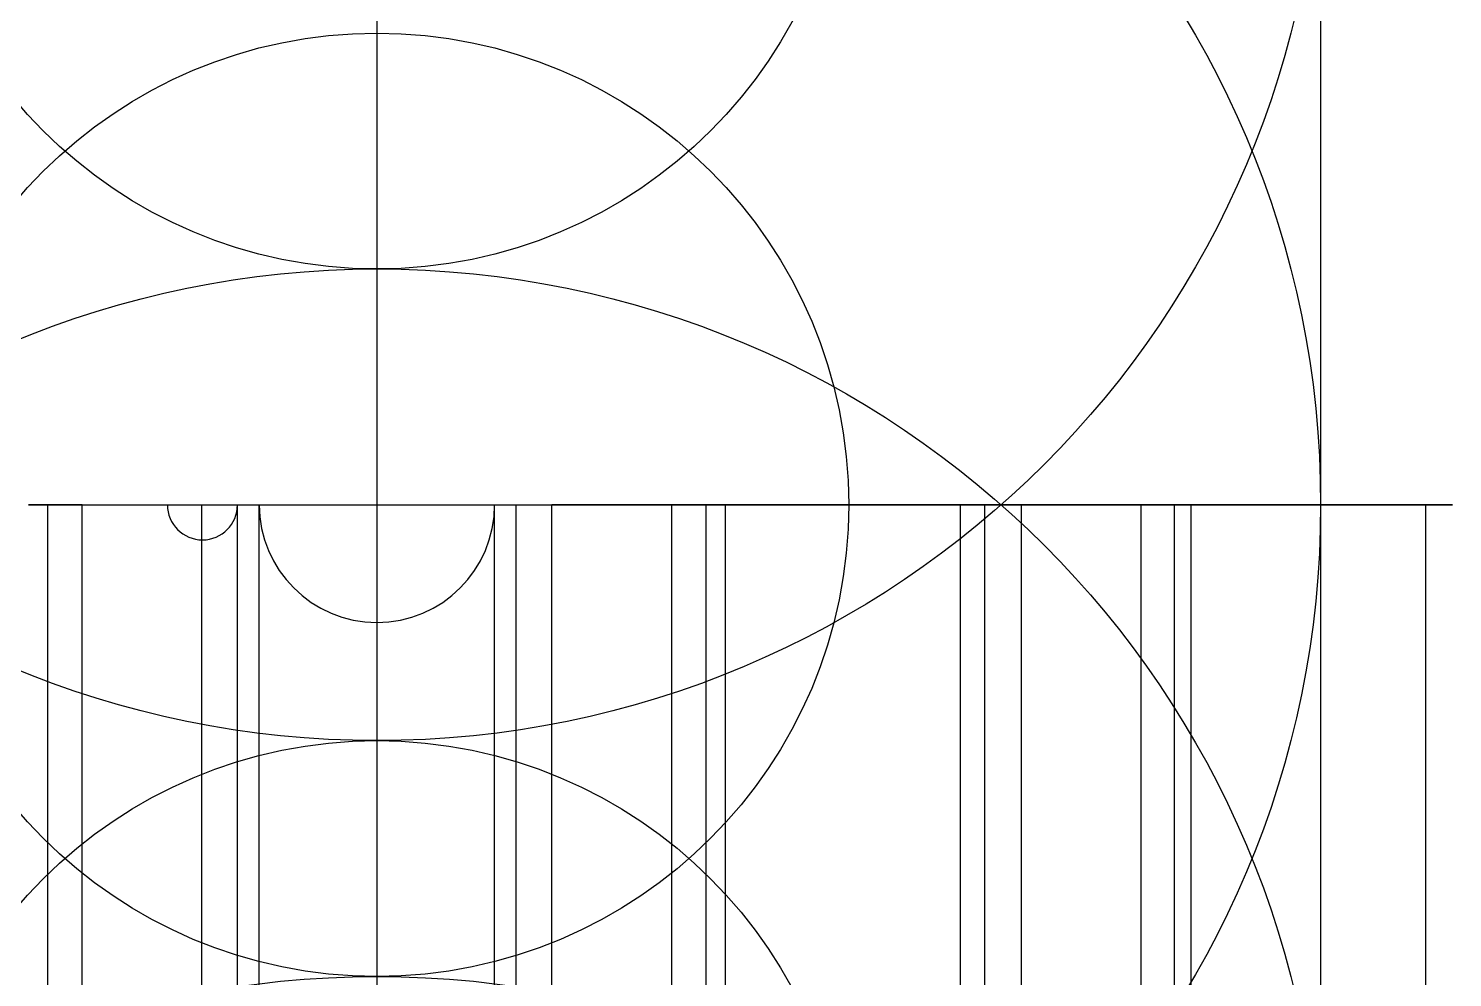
# Model space of a CAD drawing. Extents: x -60 to 60, y 140 to 264.
# Drawn here: x -1.48 to 4.56, y 198.5 to 202.52 of the extents above; entities that cross this region are included whole.
import ezdxf

# ---------------------------------------------------------------- set-up
doc = ezdxf.new("R2010")
doc.units = 0
doc.layers.add('Cut051011', color=7, linetype='CONTINUOUS')

msp = doc.modelspace()

# ---------------------------------------------------------------- linework, layer by layer
at = {"layer": 'Cut051011'}
for p, q in [((0, 203.5, 586), (0, 200.5, 586)), ((0, 203.5, 586), (0, 200.5, 586)), ((0, 203.5, 614), (0, 200.5, 614)), ((0, 203.5, 614), (0, 200.5, 614)), ((4, 203.5, 600), (4, 200.5, 600)), ((4, 203.5, 600), (4, 200.5, 600)), ((-1.39549, 197.5, 543.107), (-1.39549, 200.5, 543.107)), ((-1.39549, 197.5, 543.107), (-1.39549, 200.5, 543.107)), ((-1.39549, 197.5, 656.893), (-1.39549, 200.5, 656.893)), ((-1.39549, 197.5, 656.893), (-1.39549, 200.5, 656.893)), ((-1.24953, 197.5, 542.972), (-1.24953, 200.5, 542.972)), ((-1.24953, 197.5, 542.972), (-1.24953, 200.5, 542.972)), ((-1.24953, 197.5, 657.028), (-1.24953, 200.5, 657.028)), ((-1.24953, 197.5, 657.028), (-1.24953, 200.5, 657.028)), ((-0.74148, 197.5, 542.963), (-0.74148, 200.5, 542.963)), ((-0.74148, 197.5, 542.963), (-0.74148, 200.5, 542.963)), ((-0.74148, 197.5, 657.037), (-0.74148, 200.5, 657.037)), ((-0.74148, 197.5, 657.037), (-0.74148, 200.5, 657.037)), ((-0.5909, 197.5, 543.093), (-0.5909, 200.5, 543.093)), ((-0.5909, 197.5, 543.093), (-0.5909, 200.5, 543.093)), ((-0.5909, 197.5, 656.907), (-0.5909, 200.5, 656.907)), ((-0.5909, 197.5, 656.907), (-0.5909, 200.5, 656.907)), ((-0.49888, 197.5, 543.396), (-0.49888, 200.5, 543.396)), ((-0.49888, 197.5, 543.396), (-0.49888, 200.5, 543.396)), ((-0.49888, 197.5, 656.604), (-0.49888, 200.5, 656.604)), ((-0.49888, 197.5, 656.604), (-0.49888, 200.5, 656.604)), ((0, 200.5, 586), (0, 197.5, 586)), ((0, 200.5, 586), (0, 197.5, 586)), ((0, 200.5, 614), (0, 197.5, 614)), ((0, 200.5, 614), (0, 197.5, 614)), ((0.49888, 197.5, 543.396), (0.49888, 200.5, 543.396)), ((0.49888, 197.5, 543.396), (0.49888, 200.5, 543.396)), ((0.49888, 197.5, 656.604), (0.49888, 200.5, 656.604)), ((0.49888, 197.5, 656.604), (0.49888, 200.5, 656.604)), ((0.5909, 197.5, 543.093), (0.5909, 200.5, 543.093)), ((0.5909, 197.5, 543.093), (0.5909, 200.5, 543.093)), ((0.5909, 197.5, 656.907), (0.5909, 200.5, 656.907)), ((0.5909, 197.5, 656.907), (0.5909, 200.5, 656.907)), ((0.74148, 197.5, 542.963), (0.74148, 200.5, 542.963)), ((0.74148, 197.5, 542.963), (0.74148, 200.5, 542.963)), ((0.74148, 197.5, 657.037), (0.74148, 200.5, 657.037)), ((0.74148, 197.5, 657.037), (0.74148, 200.5, 657.037)), ((1.24953, 197.5, 542.972), (1.24953, 200.5, 542.972)), ((1.24953, 197.5, 542.972), (1.24953, 200.5, 542.972)), ((1.24953, 197.5, 657.028), (1.24953, 200.5, 657.028)), ((1.24953, 197.5, 657.028), (1.24953, 200.5, 657.028)), ((1.39549, 197.5, 543.107), (1.39549, 200.5, 543.107)), ((1.39549, 197.5, 543.107), (1.39549, 200.5, 543.107)), ((1.39549, 197.5, 656.893), (1.39549, 200.5, 656.893)), ((1.39549, 197.5, 656.893), (1.39549, 200.5, 656.893)), ((1.47686, 197.5, 543.413), (1.47686, 200.5, 543.413)), ((1.47686, 197.5, 543.413), (1.47686, 200.5, 543.413)), ((1.47686, 197.5, 656.587), (1.47686, 200.5, 656.587)), ((1.47686, 197.5, 656.587), (1.47686, 200.5, 656.587)), ((2.47401, 197.5, 543.448), (2.47401, 200.5, 543.448)), ((2.47401, 197.5, 543.448), (2.47401, 200.5, 543.448)), ((2.47401, 197.5, 656.552), (2.47401, 200.5, 656.552)), ((2.47401, 197.5, 656.552), (2.47401, 200.5, 656.552)), ((2.57657, 197.5, 543.148), (2.57657, 200.5, 543.148)), ((2.57657, 197.5, 543.148), (2.57657, 200.5, 543.148)), ((2.57657, 197.5, 656.852), (2.57657, 200.5, 656.852)), ((2.57657, 197.5, 656.852), (2.57657, 200.5, 656.852)), ((2.73159, 197.5, 543.024), (2.73159, 200.5, 543.024)), ((2.73159, 197.5, 543.024), (2.73159, 200.5, 543.024)), ((2.73159, 197.5, 656.976), (2.73159, 200.5, 656.976)), ((2.73159, 197.5, 656.976), (2.73159, 200.5, 656.976)), ((3.23902, 197.5, 543.05), (3.23902, 200.5, 543.05)), ((3.23902, 197.5, 543.05), (3.23902, 200.5, 543.05)), ((3.23902, 197.5, 656.95), (3.23902, 200.5, 656.95)), ((3.23902, 197.5, 656.95), (3.23902, 200.5, 656.95)), ((3.38018, 197.5, 543.19), (3.38018, 200.5, 543.19)), ((3.38018, 197.5, 543.19), (3.38018, 200.5, 543.19)), ((3.38018, 197.5, 656.81), (3.38018, 200.5, 656.81)), ((3.38018, 197.5, 656.81), (3.38018, 200.5, 656.81)), ((3.4508, 197.5, 543.5), (3.4508, 200.5, 543.5)), ((3.4508, 197.5, 543.5), (3.4508, 200.5, 543.5)), ((3.4508, 197.5, 656.5), (3.4508, 200.5, 656.5)), ((3.4508, 197.5, 656.5), (3.4508, 200.5, 656.5)), ((4, 200.5, 600), (4, 197.5, 600)), ((4, 200.5, 600), (4, 197.5, 600)), ((4.44613, 197.5, 543.569), (4.44613, 200.5, 543.569)), ((4.44613, 197.5, 543.569), (4.44613, 200.5, 543.569)), ((4.44613, 197.5, 656.431), (4.44613, 200.5, 656.431)), ((4.44613, 197.5, 656.431), (4.44613, 200.5, 656.431))]:
    msp.add_line(p, q, dxfattribs=at)
for centre, radius in [((0, 203.5), 60), ((0, 203.5), 60), ((0, 200.5), 60), ((0, 200.5), 60), ((0, 203.5), 4), ((0, 203.5), 4), ((0, 203.5), 2), ((0, 203.5), 2), ((0, 203.5), 2), ((0, 203.5), 2), ((0, 200.5), 4), ((0, 200.5), 4), ((0, 200.5), 4), ((0, 200.5), 4), ((0, 200.5), 2), ((0, 200.5), 2), ((0, 200.5), 2), ((0, 200.5), 2), ((0, 200.5), 2), ((0, 200.5), 2), ((0, 200.5), 2), ((0, 200.5), 2), ((0, 197.5), 4), ((0, 197.5), 4), ((0, 197.5), 4), ((0, 197.5), 4), ((0, 197.5), 2), ((0, 197.5), 2), ((0, 197.5), 2), ((0, 197.5), 2), ((0, 197.5), 2), ((0, 197.5), 2), ((0, 197.5), 2), ((0, 197.5), 2), ((0, 194.5), 4), ((0, 194.5), 4)]:
    msp.add_circle(centre, radius, dxfattribs=at)
for centre, radius, start, end in [((-0.4, 200.5, 542.958), 0.9909, 0, 0), ((-0.4, 200.5, 542.958), 0.9909, 0, 0), ((0.4, 200.5, 542.958), 0.89888, 180, 180), ((0.4, 200.5, 542.958), 0.89888, 180, 180), ((0, 200.5, 600), 0.74148, 180, 180), ((0, 200.5, 600), 0.74148, 180, 180), ((-0.73953, 200.5, 543.113), 0.14863, 180, 0), ((-0.73953, 200.5, 543.113), 0.14863, 180, 0), ((0, 200.5, 543.153), 0.49888, 180, 0), ((0, 200.5, 543.153), 0.49888, 180, 0), ((0.73953, 200.5, 543.113), 0.00195, 180, 0), ((0.73953, 200.5, 543.113), 0.00195, 180, 0)]:
    msp.add_arc(centre, radius, start, end, dxfattribs=at)
for points, degree in [([(-1.39549, 200.5, 543.107), (-1.41173, 200.5, 543.267), (-1.47686, 200.5, 543.413)], 2), ([(-1.47686, 200.5, 656.587), (-1.41173, 200.5, 656.733), (-1.39549, 200.5, 656.893)], 2), ([(-1.39549, 200.5, 543.107), (-1.41173, 200.5, 543.267), (-1.47686, 200.5, 543.413)], 2), ([(-1.47686, 200.5, 656.587), (-1.41173, 200.5, 656.733), (-1.39549, 200.5, 656.893)], 2), ([(-1.24953, 200.5, 657.028), (-0.74148, 200.5, 657.037)], 1), ([(-1.24953, 200.5, 657.028), (-0.74148, 200.5, 657.037)], 1), ([(-0.5909, 200.5, 656.907), (-0.5691, 200.5, 656.748), (-0.49888, 200.5, 656.604)], 2), ([(-0.5909, 200.5, 656.907), (-0.5691, 200.5, 656.748), (-0.49888, 200.5, 656.604)], 2), ([(0.49888, 200.5, 656.604), (0.5691, 200.5, 656.748), (0.5909, 200.5, 656.907)], 2), ([(0.49888, 200.5, 656.604), (0.5691, 200.5, 656.748), (0.5909, 200.5, 656.907)], 2), ([(1.24953, 200.5, 542.972), (0.74148, 200.5, 542.963)], 1), ([(1.24953, 200.5, 542.972), (0.74148, 200.5, 542.963)], 1), ([(0.74148, 200.5, 657.037), (1.24953, 200.5, 657.028)], 1), ([(0.74148, 200.5, 657.037), (1.24953, 200.5, 657.028)], 1), ([(1.47686, 200.5, 543.413), (1.41173, 200.5, 543.267), (1.39549, 200.5, 543.107)], 2), ([(1.39549, 200.5, 656.893), (1.41173, 200.5, 656.733), (1.47686, 200.5, 656.587)], 2), ([(1.47686, 200.5, 543.413), (1.41173, 200.5, 543.267), (1.39549, 200.5, 543.107)], 2), ([(1.39549, 200.5, 656.893), (1.41173, 200.5, 656.733), (1.47686, 200.5, 656.587)], 2), ([(2.57657, 200.5, 543.148), (2.54923, 200.5, 543.306), (2.47401, 200.5, 543.448)], 2), ([(2.47401, 200.5, 656.552), (2.54923, 200.5, 656.694), (2.57657, 200.5, 656.852)], 2), ([(2.57657, 200.5, 543.148), (2.54923, 200.5, 543.306), (2.47401, 200.5, 543.448)], 2), ([(2.47401, 200.5, 656.552), (2.54923, 200.5, 656.694), (2.57657, 200.5, 656.852)], 2), ([(3.23902, 200.5, 543.05), (2.73159, 200.5, 543.024)], 1), ([(2.73159, 200.5, 656.976), (3.23902, 200.5, 656.95)], 1), ([(3.23902, 200.5, 543.05), (2.73159, 200.5, 543.024)], 1), ([(2.73159, 200.5, 656.976), (3.23902, 200.5, 656.95)], 1), ([(3.4508, 200.5, 543.5), (3.39083, 200.5, 543.351), (3.38018, 200.5, 543.19)], 2), ([(3.38018, 200.5, 656.81), (3.39083, 200.5, 656.649), (3.4508, 200.5, 656.5)], 2), ([(3.4508, 200.5, 543.5), (3.39083, 200.5, 543.351), (3.38018, 200.5, 543.19)], 2), ([(3.38018, 200.5, 656.81), (3.39083, 200.5, 656.649), (3.4508, 200.5, 656.5)], 2), ([(4.5591, 200.5, 543.273), (4.52625, 200.5, 543.43), (4.44613, 200.5, 543.569)], 2), ([(4.44613, 200.5, 656.431), (4.52625, 200.5, 656.57), (4.5591, 200.5, 656.727)], 2), ([(4.5591, 200.5, 543.273), (4.52625, 200.5, 543.43), (4.44613, 200.5, 543.569)], 2), ([(4.44613, 200.5, 656.431), (4.52625, 200.5, 656.57), (4.5591, 200.5, 656.727)], 2)]:
    msp.add_open_spline(points, degree=degree, dxfattribs=at)
for points, degree, knots in [([(-1.24953, 200.5, 542.972), (-1.30269, 200.5, 542.973), (-1.34808, 200.5, 543.012), (-1.39073, 200.5, 543.054), (-1.39549, 200.5, 543.107)], 2, [0, 0, 0, 0.724386, 0.724386, 1.44877, 1.44877, 1.44877]), ([(-1.39549, 200.5, 656.893), (-1.39073, 200.5, 656.946), (-1.34808, 200.5, 656.988), (-1.30269, 200.5, 657.027), (-1.24953, 200.5, 657.028)], 2, [0, 0, 0, 0.724386, 0.724386, 1.44877, 1.44877, 1.44877]), ([(-1.24953, 200.5, 542.972), (-1.30269, 200.5, 542.973), (-1.34808, 200.5, 543.012), (-1.39073, 200.5, 543.054), (-1.39549, 200.5, 543.107)], 2, [0, 0, 0, 0.724386, 0.724386, 1.44877, 1.44877, 1.44877]), ([(-1.39549, 200.5, 656.893), (-1.39073, 200.5, 656.946), (-1.34808, 200.5, 656.988), (-1.30269, 200.5, 657.027), (-1.24953, 200.5, 657.028)], 2, [0, 0, 0, 0.724386, 0.724386, 1.44877, 1.44877, 1.44877]), ([(-0.74148, 200.5, 657.037), (-0.68833, 200.5, 657.038), (-0.6416, 200.5, 657.001), (-0.5975, 200.5, 656.96), (-0.5909, 200.5, 656.907)], 2, [0, 0, 0, 0.724386, 0.724386, 1.44877, 1.44877, 1.44877]), ([(-0.74148, 200.5, 657.037), (-0.68833, 200.5, 657.038), (-0.6416, 200.5, 657.001), (-0.5975, 200.5, 656.96), (-0.5909, 200.5, 656.907)], 2, [0, 0, 0, 0.724386, 0.724386, 1.44877, 1.44877, 1.44877]), ([(-0.49888, 200.5, 656.604), (-0.46277, 200.5, 656.529), (-0.40302, 200.5, 656.451), (-0.31601, 200.5, 656.391), (-0.22994, 200.5, 656.33), (-0.11604, 200.5, 656.291), (0, 200.5, 656.292), (0.11604, 200.5, 656.291), (0.22994, 200.5, 656.33), (0.31601, 200.5, 656.391), (0.40302, 200.5, 656.451), (0.46277, 200.5, 656.529), (0.49888, 200.5, 656.604)], 3, [0, 0, 0, 0, 0.558599, 0.558599, 0.558599, 1.1172, 1.1172, 1.1172, 1.6758, 1.6758, 1.6758, 2.2344, 2.2344, 2.2344, 2.2344]), ([(-0.49888, 200.5, 656.604), (-0.46277, 200.5, 656.529), (-0.40302, 200.5, 656.451), (-0.31601, 200.5, 656.391), (-0.22994, 200.5, 656.33), (-0.11604, 200.5, 656.291), (0, 200.5, 656.292), (0.11604, 200.5, 656.291), (0.22994, 200.5, 656.33), (0.31601, 200.5, 656.391), (0.40302, 200.5, 656.451), (0.46277, 200.5, 656.529), (0.49888, 200.5, 656.604)], 3, [0, 0, 0, 0, 0.558599, 0.558599, 0.558599, 1.1172, 1.1172, 1.1172, 1.6758, 1.6758, 1.6758, 2.2344, 2.2344, 2.2344, 2.2344]), ([(0.5909, 200.5, 656.907), (0.5975, 200.5, 656.96), (0.6416, 200.5, 657.001), (0.68833, 200.5, 657.038), (0.74148, 200.5, 657.037)], 2, [0, 0, 0, 0.724386, 0.724386, 1.44877, 1.44877, 1.44877]), ([(0.5909, 200.5, 656.907), (0.5975, 200.5, 656.96), (0.6416, 200.5, 657.001), (0.68833, 200.5, 657.038), (0.74148, 200.5, 657.037)], 2, [0, 0, 0, 0.724386, 0.724386, 1.44877, 1.44877, 1.44877]), ([(1.39549, 200.5, 543.107), (1.39073, 200.5, 543.054), (1.34808, 200.5, 543.012), (1.30269, 200.5, 542.973), (1.24953, 200.5, 542.972)], 2, [0, 0, 0, 0.724386, 0.724386, 1.44877, 1.44877, 1.44877]), ([(1.24953, 200.5, 657.028), (1.30269, 200.5, 657.027), (1.34808, 200.5, 656.988), (1.39073, 200.5, 656.946), (1.39549, 200.5, 656.893)], 2, [0, 0, 0, 0.724386, 0.724386, 1.44877, 1.44877, 1.44877]), ([(1.39549, 200.5, 543.107), (1.39073, 200.5, 543.054), (1.34808, 200.5, 543.012), (1.30269, 200.5, 542.973), (1.24953, 200.5, 542.972)], 2, [0, 0, 0, 0.724386, 0.724386, 1.44877, 1.44877, 1.44877]), ([(1.24953, 200.5, 657.028), (1.30269, 200.5, 657.027), (1.34808, 200.5, 656.988), (1.39073, 200.5, 656.946), (1.39549, 200.5, 656.893)], 2, [0, 0, 0, 0.724386, 0.724386, 1.44877, 1.44877, 1.44877]), ([(2.47401, 200.5, 543.448), (2.43533, 200.5, 543.521), (2.37288, 200.5, 543.598), (2.28382, 200.5, 543.655), (2.19569, 200.5, 543.712), (2.08051, 200.5, 543.747), (1.96455, 200.5, 543.743), (1.84856, 200.5, 543.739), (1.7361, 200.5, 543.696), (1.65218, 200.5, 543.633), (1.56732, 200.5, 543.57), (1.51035, 200.5, 543.489), (1.47686, 200.5, 543.413)], 3, [0, 0, 0, 0, 0.558599, 0.558599, 0.558599, 1.1172, 1.1172, 1.1172, 1.6758, 1.6758, 1.6758, 2.2344, 2.2344, 2.2344, 2.2344]), ([(1.47686, 200.5, 656.587), (1.51035, 200.5, 656.511), (1.56732, 200.5, 656.43), (1.65218, 200.5, 656.367), (1.7361, 200.5, 656.304), (1.84856, 200.5, 656.261), (1.96455, 200.5, 656.257), (2.08051, 200.5, 656.253), (2.19569, 200.5, 656.288), (2.28382, 200.5, 656.345), (2.37288, 200.5, 656.402), (2.43533, 200.5, 656.479), (2.47401, 200.5, 656.552)], 3, [0, 0, 0, 0, 0.558599, 0.558599, 0.558599, 1.1172, 1.1172, 1.1172, 1.6758, 1.6758, 1.6758, 2.2344, 2.2344, 2.2344, 2.2344]), ([(2.47401, 200.5, 543.448), (2.43533, 200.5, 543.521), (2.37288, 200.5, 543.598), (2.28382, 200.5, 543.655), (2.19569, 200.5, 543.712), (2.08051, 200.5, 543.747), (1.96455, 200.5, 543.743), (1.84856, 200.5, 543.739), (1.7361, 200.5, 543.696), (1.65218, 200.5, 543.633), (1.56732, 200.5, 543.57), (1.51035, 200.5, 543.489), (1.47686, 200.5, 543.413)], 3, [0, 0, 0, 0, 0.558599, 0.558599, 0.558599, 1.1172, 1.1172, 1.1172, 1.6758, 1.6758, 1.6758, 2.2344, 2.2344, 2.2344, 2.2344]), ([(1.47686, 200.5, 656.587), (1.51035, 200.5, 656.511), (1.56732, 200.5, 656.43), (1.65218, 200.5, 656.367), (1.7361, 200.5, 656.304), (1.84856, 200.5, 656.261), (1.96455, 200.5, 656.257), (2.08051, 200.5, 656.253), (2.19569, 200.5, 656.288), (2.28382, 200.5, 656.345), (2.37288, 200.5, 656.402), (2.43533, 200.5, 656.479), (2.47401, 200.5, 656.552)], 3, [0, 0, 0, 0, 0.558599, 0.558599, 0.558599, 1.1172, 1.1172, 1.1172, 1.6758, 1.6758, 1.6758, 2.2344, 2.2344, 2.2344, 2.2344]), ([(2.73159, 200.5, 543.024), (2.67852, 200.5, 543.021), (2.6305, 200.5, 543.057), (2.58501, 200.5, 543.096), (2.57657, 200.5, 543.148)], 2, [0, 0, 0, 0.724386, 0.724386, 1.44877, 1.44877, 1.44877]), ([(2.57657, 200.5, 656.852), (2.58501, 200.5, 656.904), (2.6305, 200.5, 656.943), (2.67852, 200.5, 656.979), (2.73159, 200.5, 656.976)], 2, [0, 0, 0, 0.724386, 0.724386, 1.44877, 1.44877, 1.44877]), ([(2.73159, 200.5, 543.024), (2.67852, 200.5, 543.021), (2.6305, 200.5, 543.057), (2.58501, 200.5, 543.096), (2.57657, 200.5, 543.148)], 2, [0, 0, 0, 0.724386, 0.724386, 1.44877, 1.44877, 1.44877]), ([(2.57657, 200.5, 656.852), (2.58501, 200.5, 656.904), (2.6305, 200.5, 656.943), (2.67852, 200.5, 656.979), (2.73159, 200.5, 656.976)], 2, [0, 0, 0, 0.724386, 0.724386, 1.44877, 1.44877, 1.44877]), ([(3.38018, 200.5, 543.19), (3.37728, 200.5, 543.137), (3.33612, 200.5, 543.094), (3.29213, 200.5, 543.053), (3.23902, 200.5, 543.05)], 2, [0, 0, 0, 0.724386, 0.724386, 1.44877, 1.44877, 1.44877]), ([(3.23902, 200.5, 656.95), (3.29213, 200.5, 656.947), (3.33612, 200.5, 656.906), (3.37728, 200.5, 656.863), (3.38018, 200.5, 656.81)], 2, [0, 0, 0, 0.724386, 0.724386, 1.44877, 1.44877, 1.44877]), ([(3.38018, 200.5, 543.19), (3.37728, 200.5, 543.137), (3.33612, 200.5, 543.094), (3.29213, 200.5, 543.053), (3.23902, 200.5, 543.05)], 2, [0, 0, 0, 0.724386, 0.724386, 1.44877, 1.44877, 1.44877]), ([(3.23902, 200.5, 656.95), (3.29213, 200.5, 656.947), (3.33612, 200.5, 656.906), (3.37728, 200.5, 656.863), (3.38018, 200.5, 656.81)], 2, [0, 0, 0, 0.724386, 0.724386, 1.44877, 1.44877, 1.44877]), ([(4.44613, 200.5, 543.569), (4.40492, 200.5, 543.641), (4.33985, 200.5, 543.715), (4.24885, 200.5, 543.769), (4.15877, 200.5, 543.823), (4.04244, 200.5, 543.854), (3.92672, 200.5, 543.845), (3.81092, 200.5, 543.838), (3.70001, 200.5, 543.791), (3.61836, 200.5, 543.725), (3.53576, 200.5, 543.659), (3.48163, 200.5, 543.576), (3.4508, 200.5, 543.5)], 3, [0, 0, 0, 0, 0.558599, 0.558599, 0.558599, 1.1172, 1.1172, 1.1172, 1.6758, 1.6758, 1.6758, 2.2344, 2.2344, 2.2344, 2.2344]), ([(3.4508, 200.5, 656.5), (3.48163, 200.5, 656.424), (3.53576, 200.5, 656.341), (3.61836, 200.5, 656.275), (3.70001, 200.5, 656.209), (3.81092, 200.5, 656.162), (3.92672, 200.5, 656.155), (4.04244, 200.5, 656.146), (4.15877, 200.5, 656.177), (4.24885, 200.5, 656.231), (4.33985, 200.5, 656.285), (4.40492, 200.5, 656.359), (4.44613, 200.5, 656.431)], 3, [0, 0, 0, 0, 0.558599, 0.558599, 0.558599, 1.1172, 1.1172, 1.1172, 1.6758, 1.6758, 1.6758, 2.2344, 2.2344, 2.2344, 2.2344]), ([(4.44613, 200.5, 543.569), (4.40492, 200.5, 543.641), (4.33985, 200.5, 543.715), (4.24885, 200.5, 543.769), (4.15877, 200.5, 543.823), (4.04244, 200.5, 543.854), (3.92672, 200.5, 543.845), (3.81092, 200.5, 543.838), (3.70001, 200.5, 543.791), (3.61836, 200.5, 543.725), (3.53576, 200.5, 543.659), (3.48163, 200.5, 543.576), (3.4508, 200.5, 543.5)], 3, [0, 0, 0, 0, 0.558599, 0.558599, 0.558599, 1.1172, 1.1172, 1.1172, 1.6758, 1.6758, 1.6758, 2.2344, 2.2344, 2.2344, 2.2344]), ([(3.4508, 200.5, 656.5), (3.48163, 200.5, 656.424), (3.53576, 200.5, 656.341), (3.61836, 200.5, 656.275), (3.70001, 200.5, 656.209), (3.81092, 200.5, 656.162), (3.92672, 200.5, 656.155), (4.04244, 200.5, 656.146), (4.15877, 200.5, 656.177), (4.24885, 200.5, 656.231), (4.33985, 200.5, 656.285), (4.40492, 200.5, 656.359), (4.44613, 200.5, 656.431)], 3, [0, 0, 0, 0, 0.558599, 0.558599, 0.558599, 1.1172, 1.1172, 1.1172, 1.6758, 1.6758, 1.6758, 2.2344, 2.2344, 2.2344, 2.2344])]:
    msp.add_open_spline(points, degree=degree, knots=knots, dxfattribs=at)

doc.saveas('drawing.dxf')
